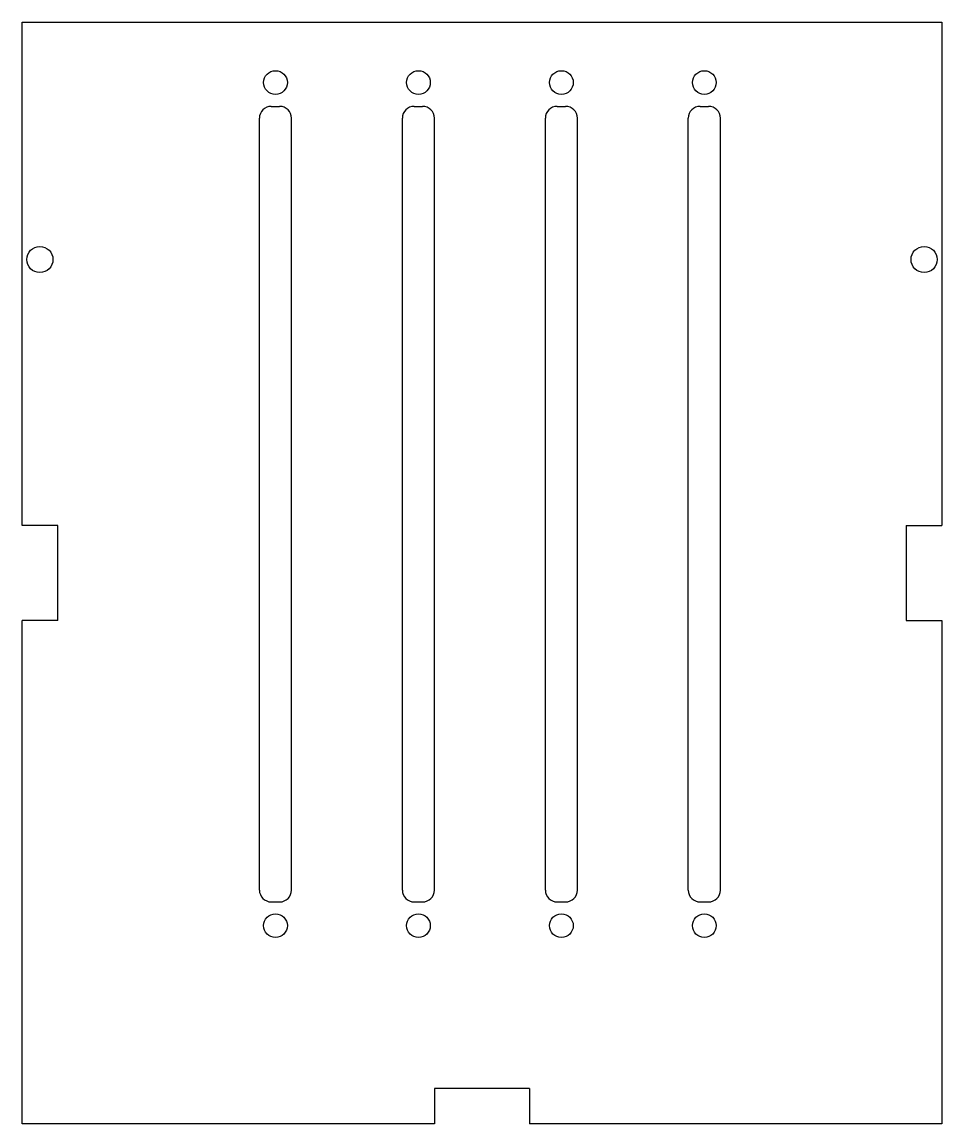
# Model space of a CAD drawing. Extents: x -62 to 15.4, y -52.2 to 40.6.
import ezdxf

# ---------------------------------------------------------------- set-up
doc = ezdxf.new("R2010")
doc.units = 0
doc.header["$MEASUREMENT"] = 0
doc.layers.add('VISIBLE', color=7, linetype='CONTINUOUS')

msp = doc.modelspace()

# ---------------------------------------------------------------- linework, layer by layer
at = {"layer": 'VISIBLE'}
for p, q in [((-62.03, 40.6), (15.4, 40.6)), ((-62.03, -1.8), (-62.03, 40.6)), ((15.4, 40.6), (15.4, -1.8)), ((-41.05, 33.5), (-40.35, 33.5)), ((-29.017, 33.5), (-28.317, 33.5)), ((-16.983, 33.5), (-16.283, 33.5)), ((-4.95, 33.5), (-4.25, 33.5)), ((-42.05, -32.5), (-42.05, 32.5)), ((-39.35, -32.5), (-39.35, 32.5)), ((-30.017, -32.5), (-30.017, 32.5)), ((-27.317, -32.5), (-27.317, 32.5)), ((-17.983, -32.5), (-17.983, 32.5)), ((-15.283, -32.5), (-15.283, 32.5)), ((-5.95, -32.5), (-5.95, 32.5)), ((-3.25, -32.5), (-3.25, 32.5)), ((-59.03, -1.8), (-62.03, -1.8)), ((-59.03, -9.8), (-59.03, -1.8)), ((12.4, -1.8), (12.4, -9.8)), ((12.4, -1.8), (15.4, -1.8)), ((-59.03, -9.8), (-62.03, -9.8)), ((-62.03, -52.2), (-62.03, -9.8)), ((12.4, -9.8), (15.4, -9.8)), ((15.4, -9.8), (15.4, -52.2)), ((-41.05, -33.5), (-40.35, -33.5)), ((-29.017, -33.5), (-28.317, -33.5)), ((-16.983, -33.5), (-16.283, -33.5)), ((-4.95, -33.5), (-4.25, -33.5)), ((-19.315, -49.2), (-27.315, -49.2)), ((-27.315, -49.2), (-27.315, -52.2)), ((-19.315, -49.2), (-19.315, -52.2)), ((-27.315, -52.2), (-62.03, -52.2)), ((15.4, -52.2), (-19.315, -52.2))]:
    msp.add_line(p, q, dxfattribs=at)
for centre, radius in [((-40.7, 35.5), 1), ((-28.667, 35.5), 1), ((-16.633, 35.5), 1), ((-4.6, 35.5), 1), ((-60.53, 20.6), 1.1), ((13.9, 20.6), 1.1), ((-40.7, -35.5), 1), ((-28.667, -35.5), 1), ((-16.633, -35.5), 1), ((-4.6, -35.5), 1)]:
    msp.add_circle(centre, radius, dxfattribs=at)
for centre, start, end in [((-41.05, 32.5), 90, 180), ((-40.35, 32.5), 0, 90), ((-29.017, 32.5), 90, 180), ((-28.317, 32.5), 0, 90), ((-16.983, 32.5), 90, 180), ((-16.283, 32.5), 0, 90), ((-4.95, 32.5), 90, 180), ((-4.25, 32.5), 0, 90), ((-41.05, -32.5), 180, 270), ((-40.35, -32.5), 270, 0), ((-29.017, -32.5), 180, 270), ((-28.317, -32.5), 270, 0), ((-16.983, -32.5), 180, 270), ((-16.283, -32.5), 270, 0), ((-4.95, -32.5), 180, 270), ((-4.25, -32.5), 270, 0)]:
    msp.add_arc(centre, 1, start, end, dxfattribs=at)

doc.saveas('drawing.dxf')
